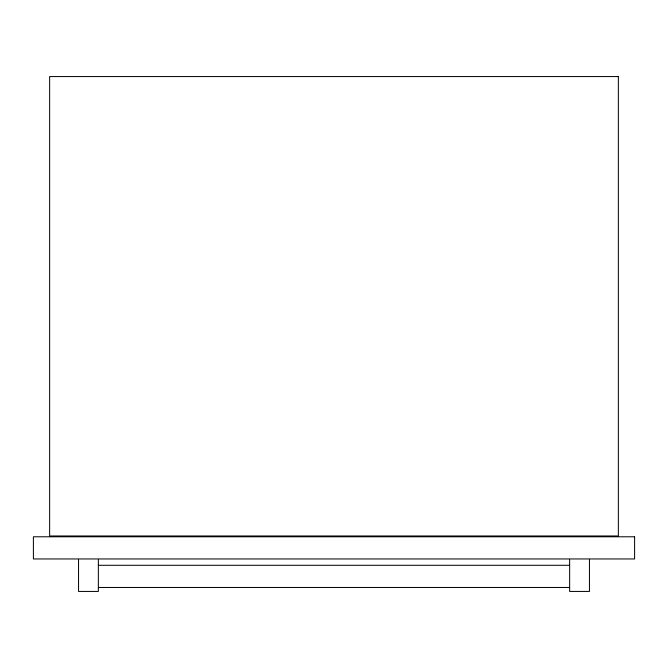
<?xml version="1.0" encoding="UTF-8"?>
<svg xmlns="http://www.w3.org/2000/svg" width="668" height="668" viewBox="0 0 668 668"><rect width="100%" height="100%" fill="white"/><g stroke="black" fill="none" stroke-linecap="round" stroke-linejoin="round"><path stroke-width="1" d="M98.363 565.295L569.645 565.295M98.363 587.473L569.645 587.473M589.452 559.751L589.452 591.43L569.645 591.43L569.645 559.751M98.355 559.751L98.355 591.43L78.548 591.43L78.548 559.751M618.359 76.57L49.641 76.57L49.641 535.986L618.359 535.986L618.359 76.57M634.6 536.78L33.4 536.78L33.4 558.957L634.6 558.957L634.6 536.78"/></g></svg>
